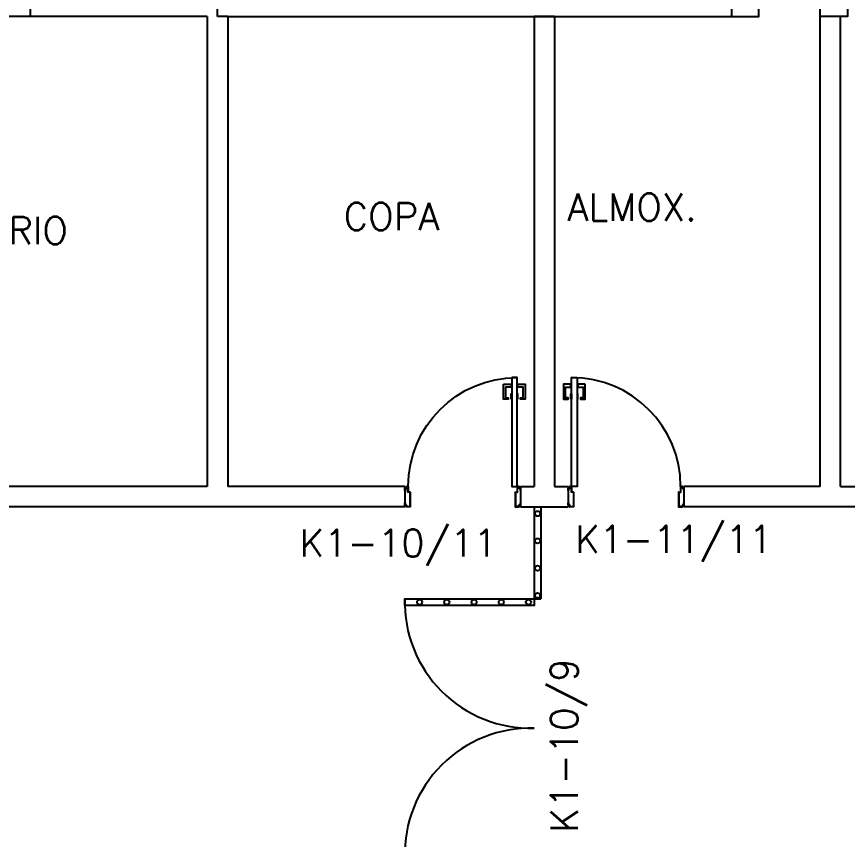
# Model space of a CAD drawing. Header units: millimetres. Extents: x 2801 to 3319, y 1187 to 1422.
# Drawn here: x 3052.27 to 3058.37, y 1351.36 to 1357.4 of the extents above; entities that cross this region are included whole.
import ezdxf

# ---------------------------------------------------------------- set-up
doc = ezdxf.new("R2010")
doc.units = ezdxf.units.MM
for name, color, linetype in [('AR-ALV', 2, 'Continuous'), ('AR-ESQ', 1, 'Continuous'), ('AR-ESTC', 3, 'Continuous'), ('AR-PORTA', 1, 'Continuous'), ('DIV', 2, 'Continuous'), ('ENDEREÇO', 2, 'Continuous'), ('maçaneta', 1, 'Continuous'), ('mov', 1, 'Continuous'), ('PM-PERFIL U-C', 2, 'Continuous'), ('pm1', 2, 'Continuous'), ('TEXTO', 2, 'Continuous')]:
    doc.layers.add(name, color=color, linetype=linetype)
doc.styles.add('UNB-100', font='simplex.shx', dxfattribs={"height": 0.2})
doc.styles.add('UNB1-100', font='simplex.shx', dxfattribs={"height": 0.2})

# ---------------------------------------------------------------- blocks, each defined once
blk = doc.blocks.new('PM3')
at = {"layer": 'maçaneta'}
for points in [[(0.02, 0.825), (-0.035, 0.825), (-0.035, 0.715), (0, 0.715), (0, 0.725), (-0.02, 0.725), (-0.02, 0.8035, -0.414214), (-0.0185, 0.805), (0.02, 0.805)], [(0.125, 0.825), (0.07, 0.825), (0.07, 0.805), (0.1085, 0.805, -0.414214), (0.11, 0.8035), (0.11, 0.725), (0.09, 0.725), (0.09, 0.715), (0.125, 0.715)]]:
    blk.add_lwpolyline(points, format="xyb", close=True, dxfattribs=at)
for points in [[(0.02, 0.715), (0.02, 0.755), (0.025, 0.755), (0.025, 0.715)], [(0.07, 0.715), (0.07, 0.755), (0.065, 0.755), (0.065, 0.715)]]:
    blk.add_lwpolyline(points, close=True, dxfattribs=at)
at = {"layer": 'mov'}
blk.add_arc((0.025, 0.075), 0.8, 0, 90, dxfattribs=at)
at = {"layer": 'PM-PERFIL U-C'}
for p, q in [((0, 0.045), (0, 0.0635)), ((0.0015, 0.065), (0.01, 0.065)), ((0.002, 0.063), (0.002, 0.045)), ((0.0105, 0.063), (0.002, 0.063)), ((0.01, 0.065), (0.01, 0.0735)), ((0.0115, 0.075), (0.0235, 0.075)), ((0.012, 0.073), (0.012, 0.0645)), ((0.023, 0.073), (0.012, 0.073)), ((0.023, 0.0335), (0.023, 0.073)), ((0.025, 0.0735), (0.025, 0.034)), ((0.825, 0.0735), (0.825, 0.034)), ((0.8385, 0.075), (0.8265, 0.075)), ((0.827, 0.073), (0.838, 0.073)), ((0.827, 0.0335), (0.827, 0.073)), ((0.838, 0.073), (0.838, 0.0645)), ((0.8395, 0.063), (0.848, 0.063)), ((0.84, 0.065), (0.84, 0.0735)), ((0.8485, 0.065), (0.84, 0.065)), ((0.848, 0.063), (0.848, 0.045)), ((0.85, 0.045), (0.85, 0.0635)), ((0.002, 0.045), (0, 0.045)), ((0.038, 0.032), (0.0245, 0.032)), ((0.0385, 0.034), (0.025, 0.034)), ((0.038, 0.032), (0.038, -0.073)), ((0.04, 0.0325), (0.04, -0.0735)), ((0.81, 0.0325), (0.81, -0.0735)), ((0.8115, 0.034), (0.825, 0.034)), ((0.812, 0.032), (0.8255, 0.032)), ((0.812, 0.032), (0.812, -0.073)), ((0.848, 0.045), (0.85, 0.045)), ((0, -0.045), (0.002, -0.045)), ((0, -0.0635), (0, -0.045)), ((0.002, -0.045), (0.002, -0.063)), ((0.85, -0.045), (0.848, -0.045)), ((0.848, -0.045), (0.848, -0.063)), ((0.85, -0.0635), (0.85, -0.045)), ((0.01, -0.065), (0.0015, -0.065)), ((0.002, -0.063), (0.0105, -0.063)), ((0.01, -0.0735), (0.01, -0.065)), ((0.0385, -0.075), (0.0115, -0.075)), ((0.012, -0.0645), (0.012, -0.073)), ((0.012, -0.073), (0.038, -0.073)), ((0.8115, -0.075), (0.8385, -0.075)), ((0.838, -0.073), (0.812, -0.073)), ((0.838, -0.0645), (0.838, -0.073)), ((0.848, -0.063), (0.8395, -0.063)), ((0.84, -0.0735), (0.84, -0.065)), ((0.84, -0.065), (0.8485, -0.065))]:
    blk.add_line(p, q, dxfattribs=at)
for centre, start, end in [((0.0015, 0.0635), 90, 180), ((0.0115, 0.0735), 90, 180), ((0.0105, 0.0645), 270, 0), ((0.0235, 0.0735), 360, 90), ((0.8265, 0.0735), 90, 180), ((0.8395, 0.0645), 180, 270), ((0.8385, 0.0735), 0, 90), ((0.8485, 0.0635), 0, 90), ((0.0245, 0.0335), 180, 270), ((0.0385, 0.0325), 0, 90), ((0.8115, 0.0325), 90, 180), ((0.8255, 0.0335), 270, 0), ((0.0015, -0.0635), 180, 270), ((0.0115, -0.0735), 180, 270), ((0.0105, -0.0645), 0, 90), ((0.0385, -0.0735), 269.93864, 0), ((0.8115, -0.0735), 180, 270.06136), ((0.8395, -0.0645), 90, 180), ((0.8385, -0.0735), 270, 0), ((0.8485, -0.0635), 270, 0)]:
    blk.add_arc(centre, 0.0015, start, end, dxfattribs=at)
at = {"layer": 'pm1'}
blk.add_lwpolyline([(0.065, 0.875), (0.065, 0.075), (0.025, 0.075), (0.025, 0.875)], close=True, dxfattribs=at)

msp = doc.modelspace()

# ---------------------------------------------------------------- linework, layer by layer
at = {"layer": 'AR-ALV'}
for p, q in [((3053.7499, 1357.3998), (3053.7499, 1357.5998)), ((3053.6749, 1357.3998), (3052.3749, 1357.3998)), ((3053.6749, 1357.3998), (3053.6749, 1353.9498)), ((3053.8249, 1357.3998), (3053.7499, 1357.3998)), ((3053.8249, 1357.3998), (3053.8249, 1353.9498)), ((3056.0749, 1357.3998), (3056.0749, 1353.9498)), ((3056.2249, 1357.3998), (3056.0749, 1357.3998)), ((3056.2249, 1357.3998), (3056.2249, 1353.9498)), ((3058.1749, 1353.9498), (3058.1749, 1357.3998)), ((3058.3249, 1353.9498), (3058.3249, 1357.3998)), ((3053.6749, 1353.9498), (3051.8249, 1353.9498)), ((3055.1249, 1353.9498), (3053.8249, 1353.9498)), ((3055.1249, 1353.9498), (3055.1249, 1353.7998)), ((3055.9749, 1353.9498), (3055.9749, 1353.7998)), ((3055.9749, 1353.9498), (3056.0749, 1353.9498)), ((3056.2249, 1353.9498), (3056.3249, 1353.9498)), ((3056.3249, 1353.9498), (3056.3249, 1353.7998)), ((3058.1749, 1353.9498), (3057.1749, 1353.9498)), ((3057.1749, 1353.9498), (3057.1749, 1353.7998)), ((3058.3249, 1353.9498), (3059.1499, 1353.9498)), ((3055.1249, 1353.7998), (3050.6749, 1353.7998)), ((3055.9749, 1353.7998), (3056.3249, 1353.7998)), ((3059.1499, 1353.7998), (3057.1749, 1353.7998))]:
    msp.add_line(p, q, dxfattribs=at)
at = {"layer": 'AR-ESQ'}
msp.add_line((3053.8249, 1357.3998), (3057.5249, 1357.3998), dxfattribs=at)
at = {"layer": 'AR-ESTC'}
for points in [[(3052.1749, 1357.9998), (3052.3749, 1357.9998), (3052.3749, 1357.3998), (3052.1749, 1357.3998)], [(3057.7249, 1357.9998), (3057.5249, 1357.9998), (3057.5249, 1357.3998), (3057.7249, 1357.3998)], [(3058.1749, 1357.9998), (3058.3749, 1357.9998), (3058.3749, 1357.3998), (3058.1749, 1357.3998)]]:
    msp.add_lwpolyline(points, close=True, dxfattribs=at)
at = {"layer": 'DIV'}
for p, q in [((3056.0749, 1353.7998), (3056.0749, 1353.0748)), ((3056.1249, 1353.7998), (3056.1249, 1353.1248)), ((3056.0749, 1353.1248), (3056.1249, 1353.1248))]:
    msp.add_line(p, q, dxfattribs=at)
msp.add_lwpolyline([(3055.1249, 1353.0748), (3055.1249, 1353.1248), (3056.0749, 1353.1248), (3056.0749, 1353.0748)], close=True, dxfattribs=at)
for centre, start, end in [((3056.0499, 1353.0998), 178.45184, 271.54816), ((3056.0499, 1351.2498), 88.45184, 181.54816)]:
    msp.add_arc(centre, 0.9253, start, end, dxfattribs=at)
at = {"layer": 'pm1'}
for centre in [(3056.0999, 1353.75), (3056.0999, 1353.55), (3056.0999, 1353.35), (3055.2334, 1353.0998), (3055.4334, 1353.0998), (3055.6334, 1353.0998), (3055.8334, 1353.0998), (3056.0334, 1353.0998), (3056.0999, 1353.15)]:
    msp.add_circle(centre, 0.0187, dxfattribs=at)

# ---------------------------------------------------------------- block references
at = {"layer": 'AR-PORTA', "xscale": -1}
msp.add_blockref('PM3', (3055.9749, 1353.8748), dxfattribs=at)
at = {"layer": 'AR-PORTA'}
msp.add_blockref('PM3', (3056.3249, 1353.8748), dxfattribs=at)

# ---------------------------------------------------------------- texts
at = {"layer": 'ENDEREÇO', "style": 'UNB1-100'}
for s, p in [('K1-10/11', (3054.3529, 1353.4343)), ('K1-11/11', (3056.375, 1353.4624))]:
    msp.add_text(s, height=0.2, dxfattribs=at).set_placement(p)
msp.add_text('K1-10/9', height=0.2, rotation=90, dxfattribs=at).set_placement((3056.3955, 1351.4095))
at = {"layer": 'TEXTO', "style": 'UNB-100'}
for s, p in [('ALMOX.', (3056.3189, 1355.9012)), ('SANITÁRIO', (3051.3398, 1355.7293)), ('COPA', (3054.6751, 1355.8327))]:
    msp.add_text(s, height=0.2, dxfattribs=at).set_placement(p)

doc.saveas('drawing.dxf')
